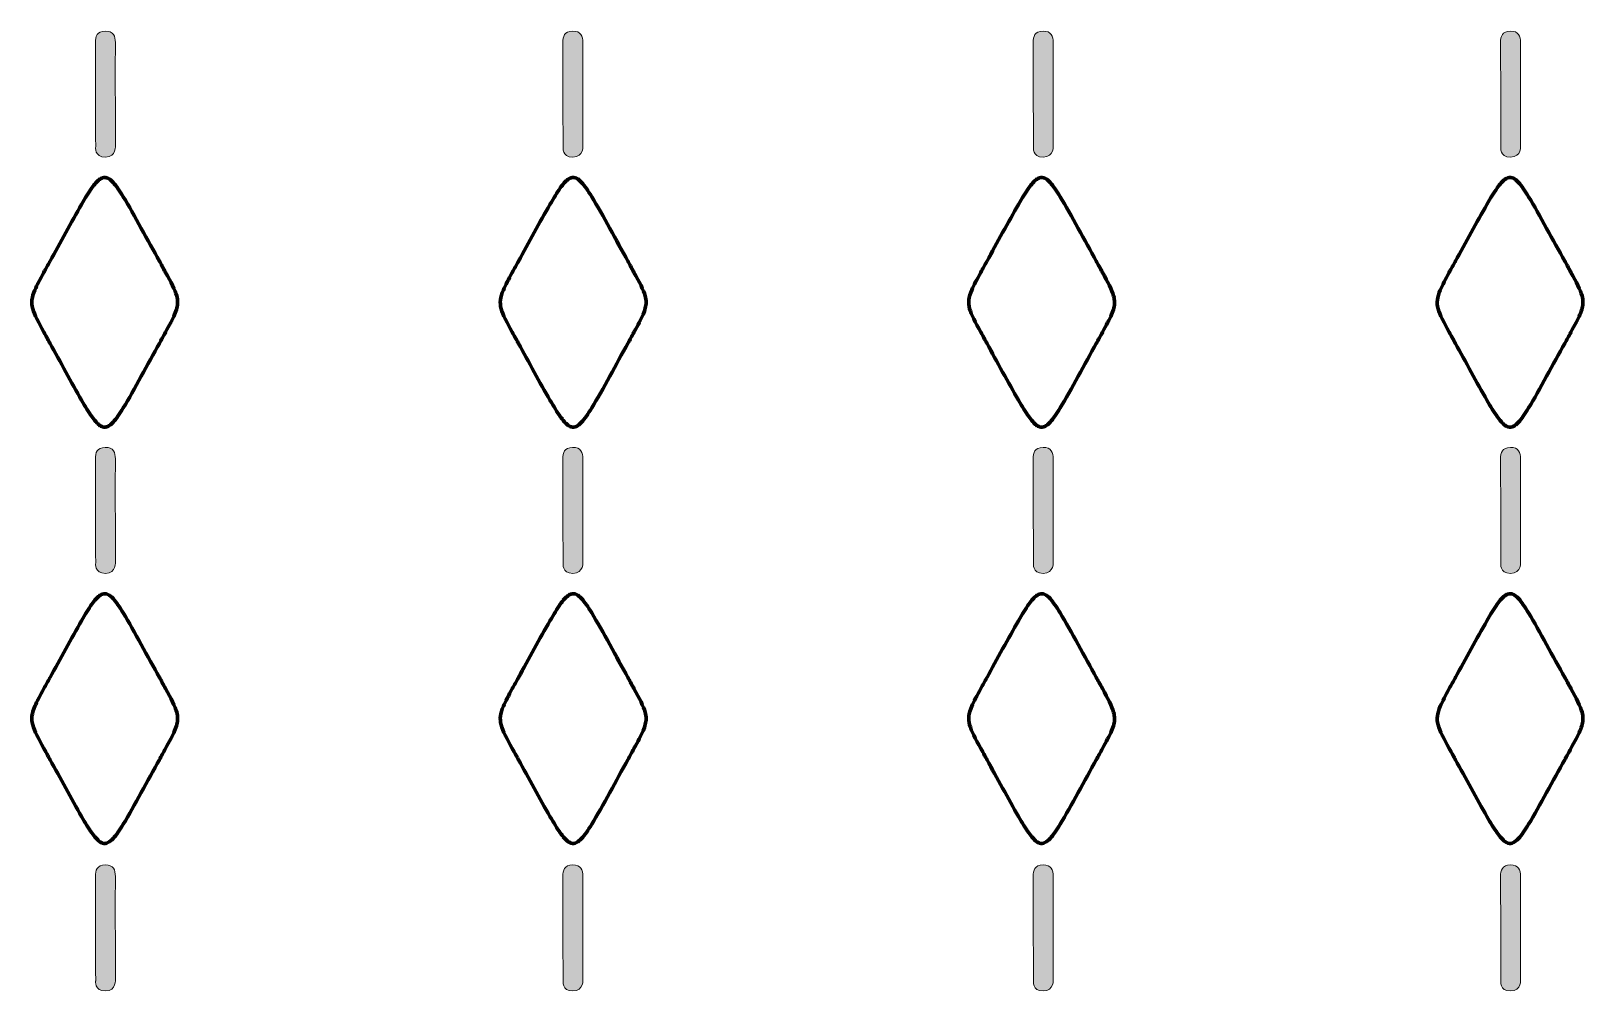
# Model space of a CAD drawing. Header units: millimetres. Extents: x -101 to 399, y -179 to 389.
# Drawn here: x 74 to 223.1, y 71.8 to 164.1 of the extents above; entities that cross this region are included whole.
import ezdxf

# ---------------------------------------------------------------- set-up
doc = ezdxf.new("R2010")
doc.units = ezdxf.units.MM
doc.header["$MEASUREMENT"] = 0
doc.layers.add('Layer 2', color=7, linetype='Continuous')

# ---------------------------------------------------------------- blocks, each defined once
blk = doc.blocks.new('block 12')
at = {"color": 1, "lineweight": 70, "true_color": 0xff0000}
blk.add_open_spline([(221.95, 100.89), (222.48, 99.93), (222.86, 99.21), (223.02, 98.62), (223.08, 98.41), (223.11, 98.21), (223.11, 98.01)], degree=3, knots=[0, 0, 0, 0, 1, 1, 1, 2, 2, 2, 2], dxfattribs=at)
blk = doc.blocks.new('block 13')
at = {"color": 1, "lineweight": 70, "true_color": 0xff0000}
blk.add_open_spline([(131.95, 100.89), (132.48, 99.93), (132.86, 99.21), (133.02, 98.62), (133.08, 98.41), (133.11, 98.21), (133.11, 98.01)], degree=3, knots=[0, 0, 0, 0, 1, 1, 1, 2, 2, 2, 2], dxfattribs=at)
blk = doc.blocks.new('block 14')
at = {"color": 1, "lineweight": 70, "true_color": 0xff0000}
blk.add_open_spline([(221.95, 140.89), (222.48, 139.93), (222.86, 139.21), (223.02, 138.62), (223.08, 138.41), (223.11, 138.21), (223.11, 138.01)], degree=3, knots=[0, 0, 0, 0, 1, 1, 1, 2, 2, 2, 2], dxfattribs=at)
blk = doc.blocks.new('block 15')
at = {"color": 1, "lineweight": 70, "true_color": 0xff0000}
blk.add_open_spline([(131.95, 140.89), (132.48, 139.93), (132.86, 139.21), (133.02, 138.62), (133.08, 138.41), (133.11, 138.21), (133.11, 138.01)], degree=3, knots=[0, 0, 0, 0, 1, 1, 1, 2, 2, 2, 2], dxfattribs=at)
blk = doc.blocks.new('block 20')
at = {"color": 1, "lineweight": 70, "true_color": 0xff0000}
blk.add_open_spline([(86.95, 140.89), (87.48, 139.93), (87.86, 139.21), (88.02, 138.62), (88.08, 138.41), (88.11, 138.21), (88.11, 138.01)], degree=3, knots=[0, 0, 0, 0, 1, 1, 1, 2, 2, 2, 2], dxfattribs=at)
blk = doc.blocks.new('block 21')
at = {"color": 1, "lineweight": 70, "true_color": 0xff0000}
blk.add_open_spline([(176.95, 140.89), (177.48, 139.93), (177.86, 139.21), (178.02, 138.62), (178.08, 138.41), (178.11, 138.21), (178.11, 138.01)], degree=3, knots=[0, 0, 0, 0, 1, 1, 1, 2, 2, 2, 2], dxfattribs=at)
blk = doc.blocks.new('block 22')
at = {"color": 1, "lineweight": 70, "true_color": 0xff0000}
blk.add_open_spline([(86.95, 100.89), (87.48, 99.93), (87.86, 99.21), (88.02, 98.62), (88.08, 98.41), (88.11, 98.21), (88.11, 98.01)], degree=3, knots=[0, 0, 0, 0, 1, 1, 1, 2, 2, 2, 2], dxfattribs=at)
blk = doc.blocks.new('block 23')
at = {"color": 1, "lineweight": 70, "true_color": 0xff0000}
blk.add_open_spline([(176.95, 100.89), (177.48, 99.93), (177.86, 99.21), (178.02, 98.62), (178.08, 98.41), (178.11, 98.21), (178.11, 98.01)], degree=3, knots=[0, 0, 0, 0, 1, 1, 1, 2, 2, 2, 2], dxfattribs=at)
blk = doc.blocks.new('block 159')
at = {"color": 1, "lineweight": 70, "true_color": 0xff0000}
blk.add_open_spline([(210.26, 100.89), (210.46, 101.25), (210.65, 101.6), (210.84, 101.94), (210.85, 101.95), (210.85, 101.96), (210.86, 101.97)], degree=3, knots=[0, 0, 0, 0, 1, 1, 1, 2, 2, 2, 2], dxfattribs=at)
blk = doc.blocks.new('block 160')
at = {"color": 1, "lineweight": 70, "true_color": 0xff0000}
blk.add_open_spline([(210.86, 101.97), (211.79, 103.66), (212.93, 105.77), (213.88, 107.41), (214.24, 108.03), (214.57, 108.57), (214.87, 109), (215.14, 109.37), (215.38, 109.65), (215.6, 109.82), (215.7, 109.89), (215.8, 109.95), (215.9, 109.98), (215.99, 110.01), (216.08, 110.02), (216.17, 110.01), (216.25, 110), (216.34, 109.98), (216.42, 109.93), (216.58, 109.86), (216.74, 109.72), (216.92, 109.54), (217.21, 109.22), (217.53, 108.74), (217.89, 108.16), (218.41, 107.31), (219.01, 106.23), (219.62, 105.12), (220.21, 104.04), (220.82, 102.94), (221.36, 101.97)], degree=3, knots=[0, 0, 0, 0, 1, 1, 1, 2, 2, 2, 3, 3, 3, 4, 4, 4, 5, 5, 5, 6, 6, 6, 7, 7, 7, 8, 8, 8, 9, 9, 9, 10, 10, 10, 10], dxfattribs=at)
blk = doc.blocks.new('block 161')
at = {"color": 1, "lineweight": 70, "true_color": 0xff0000}
blk.add_open_spline([(221.36, 101.97), (221.44, 101.82), (221.53, 101.67), (221.61, 101.51), (221.72, 101.31), (221.84, 101.1), (221.95, 100.89)], degree=3, knots=[0, 0, 0, 0, 1, 1, 1, 2, 2, 2, 2], dxfattribs=at)
blk = doc.blocks.new('block 162')
at = {"color": 1, "lineweight": 70, "true_color": 0xff0000}
blk.add_open_spline([(223.11, 98.01), (223.11, 97.65), (223.01, 97.28), (222.82, 96.83), (222.62, 96.37), (222.32, 95.81), (221.95, 95.14)], degree=3, knots=[0, 0, 0, 0, 1, 1, 1, 2, 2, 2, 2], dxfattribs=at)
blk = doc.blocks.new('block 163')
at = {"color": 1, "lineweight": 70, "true_color": 0xff0000}
blk.add_open_spline([(221.95, 95.14), (221.75, 94.76), (221.55, 94.41), (221.36, 94.06)], degree=3, dxfattribs=at)
blk = doc.blocks.new('block 164')
at = {"color": 1, "lineweight": 70, "true_color": 0xff0000}
blk.add_open_spline([(221.36, 94.06), (220.82, 93.09), (220.21, 91.98), (219.62, 90.9), (219.01, 89.79), (218.41, 88.72), (217.89, 87.86), (217.53, 87.28), (217.21, 86.81), (216.92, 86.49), (216.74, 86.3), (216.58, 86.17), (216.42, 86.09), (216.34, 86.05), (216.25, 86.02), (216.17, 86.02), (216.08, 86.01), (215.99, 86.02), (215.9, 86.05), (215.8, 86.08), (215.7, 86.13), (215.6, 86.21), (215.38, 86.38), (215.14, 86.66), (214.87, 87.03), (214.57, 87.45), (214.24, 88), (213.88, 88.61), (212.93, 90.25), (211.79, 92.36), (210.86, 94.06)], degree=3, knots=[0, 0, 0, 0, 1, 1, 1, 2, 2, 2, 3, 3, 3, 4, 4, 4, 5, 5, 5, 6, 6, 6, 7, 7, 7, 8, 8, 8, 9, 9, 9, 10, 10, 10, 10], dxfattribs=at)
blk = doc.blocks.new('block 165')
at = {"color": 1, "lineweight": 70, "true_color": 0xff0000}
blk.add_open_spline([(210.86, 94.06), (210.78, 94.19), (210.71, 94.33), (210.63, 94.47), (210.51, 94.69), (210.39, 94.91), (210.26, 95.14)], degree=3, knots=[0, 0, 0, 0, 1, 1, 1, 2, 2, 2, 2], dxfattribs=at)
blk = doc.blocks.new('block 166')
at = {"color": 1, "lineweight": 70, "true_color": 0xff0000}
blk.add_open_spline([(210.26, 95.14), (209.74, 96.1), (209.35, 96.82), (209.19, 97.4), (209.03, 98.01), (209.1, 98.5), (209.4, 99.19), (209.6, 99.66), (209.9, 100.22), (210.26, 100.89)], degree=3, knots=[0, 0, 0, 0, 1, 1, 1, 2, 2, 2, 3, 3, 3, 3], dxfattribs=at)
blk = doc.blocks.new('block 167')
at = {"color": 1, "lineweight": 70, "true_color": 0xff0000}
blk.add_open_spline([(120.26, 100.89), (120.46, 101.25), (120.65, 101.6), (120.84, 101.94), (120.85, 101.95), (120.85, 101.96), (120.86, 101.97)], degree=3, knots=[0, 0, 0, 0, 1, 1, 1, 2, 2, 2, 2], dxfattribs=at)
blk = doc.blocks.new('block 168')
at = {"color": 1, "lineweight": 70, "true_color": 0xff0000}
blk.add_open_spline([(120.86, 101.97), (121.79, 103.66), (122.93, 105.77), (123.88, 107.41), (124.24, 108.03), (124.57, 108.57), (124.87, 109), (125.14, 109.37), (125.38, 109.65), (125.6, 109.82), (125.7, 109.89), (125.8, 109.95), (125.9, 109.98), (125.99, 110.01), (126.08, 110.02), (126.17, 110.01), (126.25, 110), (126.34, 109.98), (126.42, 109.93), (126.58, 109.86), (126.74, 109.72), (126.92, 109.54), (127.21, 109.22), (127.53, 108.74), (127.89, 108.16), (128.41, 107.31), (129.01, 106.23), (129.62, 105.12), (130.21, 104.04), (130.82, 102.94), (131.36, 101.97)], degree=3, knots=[0, 0, 0, 0, 1, 1, 1, 2, 2, 2, 3, 3, 3, 4, 4, 4, 5, 5, 5, 6, 6, 6, 7, 7, 7, 8, 8, 8, 9, 9, 9, 10, 10, 10, 10], dxfattribs=at)
blk = doc.blocks.new('block 169')
at = {"color": 1, "lineweight": 70, "true_color": 0xff0000}
blk.add_open_spline([(131.36, 101.97), (131.44, 101.82), (131.53, 101.67), (131.61, 101.51), (131.72, 101.31), (131.84, 101.1), (131.95, 100.89)], degree=3, knots=[0, 0, 0, 0, 1, 1, 1, 2, 2, 2, 2], dxfattribs=at)
blk = doc.blocks.new('block 170')
at = {"color": 1, "lineweight": 70, "true_color": 0xff0000}
blk.add_open_spline([(133.11, 98.01), (133.11, 97.65), (133.01, 97.28), (132.82, 96.83), (132.62, 96.37), (132.32, 95.81), (131.95, 95.14)], degree=3, knots=[0, 0, 0, 0, 1, 1, 1, 2, 2, 2, 2], dxfattribs=at)
blk = doc.blocks.new('block 171')
at = {"color": 1, "lineweight": 70, "true_color": 0xff0000}
blk.add_open_spline([(131.95, 95.14), (131.75, 94.76), (131.55, 94.41), (131.36, 94.06)], degree=3, dxfattribs=at)
blk = doc.blocks.new('block 172')
at = {"color": 1, "lineweight": 70, "true_color": 0xff0000}
blk.add_open_spline([(131.36, 94.06), (130.82, 93.09), (130.21, 91.98), (129.62, 90.9), (129.01, 89.79), (128.41, 88.72), (127.89, 87.86), (127.53, 87.28), (127.21, 86.81), (126.92, 86.49), (126.74, 86.3), (126.58, 86.17), (126.42, 86.09), (126.34, 86.05), (126.25, 86.02), (126.17, 86.02), (126.08, 86.01), (125.99, 86.02), (125.9, 86.05), (125.8, 86.08), (125.7, 86.13), (125.6, 86.21), (125.38, 86.38), (125.14, 86.66), (124.87, 87.03), (124.57, 87.45), (124.24, 88), (123.88, 88.61), (122.93, 90.25), (121.79, 92.36), (120.86, 94.06)], degree=3, knots=[0, 0, 0, 0, 1, 1, 1, 2, 2, 2, 3, 3, 3, 4, 4, 4, 5, 5, 5, 6, 6, 6, 7, 7, 7, 8, 8, 8, 9, 9, 9, 10, 10, 10, 10], dxfattribs=at)
blk = doc.blocks.new('block 173')
at = {"color": 1, "lineweight": 70, "true_color": 0xff0000}
blk.add_open_spline([(120.86, 94.06), (120.78, 94.19), (120.71, 94.33), (120.63, 94.47), (120.51, 94.69), (120.39, 94.91), (120.26, 95.14)], degree=3, knots=[0, 0, 0, 0, 1, 1, 1, 2, 2, 2, 2], dxfattribs=at)
blk = doc.blocks.new('block 174')
at = {"color": 1, "lineweight": 70, "true_color": 0xff0000}
blk.add_open_spline([(120.26, 95.14), (119.74, 96.1), (119.35, 96.82), (119.19, 97.4), (119.03, 98.01), (119.1, 98.5), (119.4, 99.19), (119.6, 99.66), (119.9, 100.22), (120.26, 100.89)], degree=3, knots=[0, 0, 0, 0, 1, 1, 1, 2, 2, 2, 3, 3, 3, 3], dxfattribs=at)
blk = doc.blocks.new('block 175')
at = {"color": 1, "lineweight": 70, "true_color": 0xff0000}
blk.add_open_spline([(210.26, 140.89), (210.46, 141.25), (210.65, 141.6), (210.84, 141.94), (210.85, 141.95), (210.85, 141.96), (210.86, 141.97)], degree=3, knots=[0, 0, 0, 0, 1, 1, 1, 2, 2, 2, 2], dxfattribs=at)
blk = doc.blocks.new('block 176')
at = {"color": 1, "lineweight": 70, "true_color": 0xff0000}
blk.add_open_spline([(210.86, 141.97), (211.79, 143.66), (212.93, 145.77), (213.88, 147.41), (214.24, 148.03), (214.57, 148.57), (214.87, 149), (215.14, 149.37), (215.38, 149.65), (215.6, 149.82), (215.7, 149.89), (215.8, 149.95), (215.9, 149.98), (215.99, 150.01), (216.08, 150.02), (216.17, 150.01), (216.25, 150), (216.34, 149.98), (216.42, 149.93), (216.58, 149.86), (216.74, 149.72), (216.92, 149.54), (217.21, 149.22), (217.53, 148.74), (217.89, 148.16), (218.41, 147.31), (219.01, 146.23), (219.62, 145.12), (220.21, 144.04), (220.82, 142.94), (221.36, 141.97)], degree=3, knots=[0, 0, 0, 0, 1, 1, 1, 2, 2, 2, 3, 3, 3, 4, 4, 4, 5, 5, 5, 6, 6, 6, 7, 7, 7, 8, 8, 8, 9, 9, 9, 10, 10, 10, 10], dxfattribs=at)
blk = doc.blocks.new('block 177')
at = {"color": 1, "lineweight": 70, "true_color": 0xff0000}
blk.add_open_spline([(221.36, 141.97), (221.44, 141.82), (221.53, 141.67), (221.61, 141.51), (221.72, 141.31), (221.84, 141.1), (221.95, 140.89)], degree=3, knots=[0, 0, 0, 0, 1, 1, 1, 2, 2, 2, 2], dxfattribs=at)
blk = doc.blocks.new('block 178')
at = {"color": 1, "lineweight": 70, "true_color": 0xff0000}
blk.add_open_spline([(223.11, 138.01), (223.11, 137.65), (223.01, 137.28), (222.82, 136.83), (222.62, 136.37), (222.32, 135.81), (221.95, 135.14)], degree=3, knots=[0, 0, 0, 0, 1, 1, 1, 2, 2, 2, 2], dxfattribs=at)
blk = doc.blocks.new('block 179')
at = {"color": 1, "lineweight": 70, "true_color": 0xff0000}
blk.add_open_spline([(221.95, 135.14), (221.75, 134.76), (221.55, 134.41), (221.36, 134.06)], degree=3, dxfattribs=at)
blk = doc.blocks.new('block 180')
at = {"color": 1, "lineweight": 70, "true_color": 0xff0000}
blk.add_open_spline([(221.36, 134.06), (220.82, 133.09), (220.21, 131.98), (219.62, 130.9), (219.01, 129.79), (218.41, 128.72), (217.89, 127.86), (217.53, 127.28), (217.21, 126.81), (216.92, 126.49), (216.74, 126.3), (216.58, 126.17), (216.42, 126.09), (216.34, 126.05), (216.25, 126.02), (216.17, 126.02), (216.08, 126.01), (215.99, 126.02), (215.9, 126.05), (215.8, 126.08), (215.7, 126.13), (215.6, 126.21), (215.38, 126.38), (215.14, 126.66), (214.87, 127.03), (214.57, 127.45), (214.24, 128), (213.88, 128.61), (212.93, 130.25), (211.79, 132.36), (210.86, 134.06)], degree=3, knots=[0, 0, 0, 0, 1, 1, 1, 2, 2, 2, 3, 3, 3, 4, 4, 4, 5, 5, 5, 6, 6, 6, 7, 7, 7, 8, 8, 8, 9, 9, 9, 10, 10, 10, 10], dxfattribs=at)
blk = doc.blocks.new('block 181')
at = {"color": 1, "lineweight": 70, "true_color": 0xff0000}
blk.add_open_spline([(210.86, 134.06), (210.78, 134.19), (210.71, 134.33), (210.63, 134.47), (210.51, 134.69), (210.39, 134.91), (210.26, 135.14)], degree=3, knots=[0, 0, 0, 0, 1, 1, 1, 2, 2, 2, 2], dxfattribs=at)
blk = doc.blocks.new('block 182')
at = {"color": 1, "lineweight": 70, "true_color": 0xff0000}
blk.add_open_spline([(210.26, 135.14), (209.74, 136.1), (209.35, 136.82), (209.19, 137.4), (209.03, 138.01), (209.1, 138.5), (209.4, 139.19), (209.6, 139.66), (209.9, 140.22), (210.26, 140.89)], degree=3, knots=[0, 0, 0, 0, 1, 1, 1, 2, 2, 2, 3, 3, 3, 3], dxfattribs=at)
blk = doc.blocks.new('block 183')
at = {"color": 1, "lineweight": 70, "true_color": 0xff0000}
blk.add_open_spline([(120.26, 140.89), (120.46, 141.25), (120.65, 141.6), (120.84, 141.94), (120.85, 141.95), (120.85, 141.96), (120.86, 141.97)], degree=3, knots=[0, 0, 0, 0, 1, 1, 1, 2, 2, 2, 2], dxfattribs=at)
blk = doc.blocks.new('block 184')
at = {"color": 1, "lineweight": 70, "true_color": 0xff0000}
blk.add_open_spline([(120.86, 141.97), (121.79, 143.66), (122.93, 145.77), (123.88, 147.41), (124.24, 148.03), (124.57, 148.57), (124.87, 149), (125.14, 149.37), (125.38, 149.65), (125.6, 149.82), (125.7, 149.89), (125.8, 149.95), (125.9, 149.98), (125.99, 150.01), (126.08, 150.02), (126.17, 150.01), (126.25, 150), (126.34, 149.98), (126.42, 149.93), (126.58, 149.86), (126.74, 149.72), (126.92, 149.54), (127.21, 149.22), (127.53, 148.74), (127.89, 148.16), (128.41, 147.31), (129.01, 146.23), (129.62, 145.12), (130.21, 144.04), (130.82, 142.94), (131.36, 141.97)], degree=3, knots=[0, 0, 0, 0, 1, 1, 1, 2, 2, 2, 3, 3, 3, 4, 4, 4, 5, 5, 5, 6, 6, 6, 7, 7, 7, 8, 8, 8, 9, 9, 9, 10, 10, 10, 10], dxfattribs=at)
blk = doc.blocks.new('block 185')
at = {"color": 1, "lineweight": 70, "true_color": 0xff0000}
blk.add_open_spline([(131.36, 141.97), (131.44, 141.82), (131.53, 141.67), (131.61, 141.51), (131.72, 141.31), (131.84, 141.1), (131.95, 140.89)], degree=3, knots=[0, 0, 0, 0, 1, 1, 1, 2, 2, 2, 2], dxfattribs=at)
blk = doc.blocks.new('block 186')
at = {"color": 1, "lineweight": 70, "true_color": 0xff0000}
blk.add_open_spline([(133.11, 138.01), (133.11, 137.65), (133.01, 137.28), (132.82, 136.83), (132.62, 136.37), (132.32, 135.81), (131.95, 135.14)], degree=3, knots=[0, 0, 0, 0, 1, 1, 1, 2, 2, 2, 2], dxfattribs=at)
blk = doc.blocks.new('block 187')
at = {"color": 1, "lineweight": 70, "true_color": 0xff0000}
blk.add_open_spline([(131.95, 135.14), (131.75, 134.76), (131.55, 134.41), (131.36, 134.06)], degree=3, dxfattribs=at)
blk = doc.blocks.new('block 188')
at = {"color": 1, "lineweight": 70, "true_color": 0xff0000}
blk.add_open_spline([(131.36, 134.06), (130.82, 133.09), (130.21, 131.98), (129.62, 130.9), (129.01, 129.79), (128.41, 128.72), (127.89, 127.86), (127.53, 127.28), (127.21, 126.81), (126.92, 126.49), (126.74, 126.3), (126.58, 126.17), (126.42, 126.09), (126.34, 126.05), (126.25, 126.02), (126.17, 126.02), (126.08, 126.01), (125.99, 126.02), (125.9, 126.05), (125.8, 126.08), (125.7, 126.13), (125.6, 126.21), (125.38, 126.38), (125.14, 126.66), (124.87, 127.03), (124.57, 127.45), (124.24, 128), (123.88, 128.61), (122.93, 130.25), (121.79, 132.36), (120.86, 134.06)], degree=3, knots=[0, 0, 0, 0, 1, 1, 1, 2, 2, 2, 3, 3, 3, 4, 4, 4, 5, 5, 5, 6, 6, 6, 7, 7, 7, 8, 8, 8, 9, 9, 9, 10, 10, 10, 10], dxfattribs=at)
blk = doc.blocks.new('block 189')
at = {"color": 1, "lineweight": 70, "true_color": 0xff0000}
blk.add_open_spline([(120.86, 134.06), (120.78, 134.19), (120.71, 134.33), (120.63, 134.47), (120.51, 134.69), (120.39, 134.91), (120.26, 135.14)], degree=3, knots=[0, 0, 0, 0, 1, 1, 1, 2, 2, 2, 2], dxfattribs=at)
blk = doc.blocks.new('block 190')
at = {"color": 1, "lineweight": 70, "true_color": 0xff0000}
blk.add_open_spline([(120.26, 135.14), (119.74, 136.1), (119.35, 136.82), (119.19, 137.4), (119.03, 138.01), (119.1, 138.5), (119.4, 139.19), (119.6, 139.66), (119.9, 140.22), (120.26, 140.89)], degree=3, knots=[0, 0, 0, 0, 1, 1, 1, 2, 2, 2, 3, 3, 3, 3], dxfattribs=at)
blk = doc.blocks.new('block 223')
at = {"color": 1, "lineweight": 70, "true_color": 0xff0000}
blk.add_open_spline([(75.26, 140.89), (75.46, 141.25), (75.65, 141.6), (75.84, 141.94), (75.85, 141.95), (75.85, 141.96), (75.86, 141.97)], degree=3, knots=[0, 0, 0, 0, 1, 1, 1, 2, 2, 2, 2], dxfattribs=at)
blk = doc.blocks.new('block 224')
at = {"color": 1, "lineweight": 70, "true_color": 0xff0000}
blk.add_open_spline([(75.86, 141.97), (76.79, 143.66), (77.93, 145.77), (78.88, 147.41), (79.24, 148.03), (79.57, 148.57), (79.87, 149), (80.14, 149.37), (80.38, 149.65), (80.6, 149.82), (80.7, 149.89), (80.8, 149.95), (80.9, 149.98), (80.99, 150.01), (81.08, 150.02), (81.17, 150.01), (81.25, 150), (81.34, 149.98), (81.42, 149.93), (81.58, 149.86), (81.74, 149.72), (81.92, 149.54), (82.21, 149.22), (82.53, 148.74), (82.89, 148.16), (83.41, 147.31), (84.01, 146.23), (84.62, 145.12), (85.21, 144.04), (85.82, 142.94), (86.36, 141.97)], degree=3, knots=[0, 0, 0, 0, 1, 1, 1, 2, 2, 2, 3, 3, 3, 4, 4, 4, 5, 5, 5, 6, 6, 6, 7, 7, 7, 8, 8, 8, 9, 9, 9, 10, 10, 10, 10], dxfattribs=at)
blk = doc.blocks.new('block 225')
at = {"color": 1, "lineweight": 70, "true_color": 0xff0000}
blk.add_open_spline([(86.36, 141.97), (86.44, 141.82), (86.53, 141.67), (86.61, 141.51), (86.72, 141.31), (86.84, 141.1), (86.95, 140.89)], degree=3, knots=[0, 0, 0, 0, 1, 1, 1, 2, 2, 2, 2], dxfattribs=at)
blk = doc.blocks.new('block 226')
at = {"color": 1, "lineweight": 70, "true_color": 0xff0000}
blk.add_open_spline([(88.11, 138.01), (88.11, 137.65), (88.01, 137.28), (87.82, 136.83), (87.62, 136.37), (87.32, 135.81), (86.95, 135.14)], degree=3, knots=[0, 0, 0, 0, 1, 1, 1, 2, 2, 2, 2], dxfattribs=at)
blk = doc.blocks.new('block 227')
at = {"color": 1, "lineweight": 70, "true_color": 0xff0000}
blk.add_open_spline([(86.95, 135.14), (86.75, 134.76), (86.55, 134.41), (86.36, 134.06)], degree=3, dxfattribs=at)
blk = doc.blocks.new('block 228')
at = {"color": 1, "lineweight": 70, "true_color": 0xff0000}
blk.add_open_spline([(86.36, 134.06), (85.82, 133.09), (85.21, 131.98), (84.62, 130.9), (84.01, 129.79), (83.41, 128.72), (82.89, 127.86), (82.53, 127.28), (82.21, 126.81), (81.92, 126.49), (81.74, 126.3), (81.58, 126.17), (81.42, 126.09), (81.34, 126.05), (81.25, 126.02), (81.17, 126.02), (81.08, 126.01), (80.99, 126.02), (80.9, 126.05), (80.8, 126.08), (80.7, 126.13), (80.6, 126.21), (80.38, 126.38), (80.14, 126.66), (79.87, 127.03), (79.57, 127.45), (79.24, 128), (78.88, 128.61), (77.93, 130.25), (76.79, 132.36), (75.86, 134.06)], degree=3, knots=[0, 0, 0, 0, 1, 1, 1, 2, 2, 2, 3, 3, 3, 4, 4, 4, 5, 5, 5, 6, 6, 6, 7, 7, 7, 8, 8, 8, 9, 9, 9, 10, 10, 10, 10], dxfattribs=at)
blk = doc.blocks.new('block 229')
at = {"color": 1, "lineweight": 70, "true_color": 0xff0000}
blk.add_open_spline([(75.86, 134.06), (75.78, 134.19), (75.71, 134.33), (75.63, 134.47), (75.51, 134.69), (75.39, 134.91), (75.26, 135.14)], degree=3, knots=[0, 0, 0, 0, 1, 1, 1, 2, 2, 2, 2], dxfattribs=at)
blk = doc.blocks.new('block 230')
at = {"color": 1, "lineweight": 70, "true_color": 0xff0000}
blk.add_open_spline([(75.26, 135.14), (74.74, 136.1), (74.35, 136.82), (74.19, 137.4), (74.03, 138.01), (74.1, 138.5), (74.4, 139.19), (74.6, 139.66), (74.9, 140.22), (75.26, 140.89)], degree=3, knots=[0, 0, 0, 0, 1, 1, 1, 2, 2, 2, 3, 3, 3, 3], dxfattribs=at)
blk = doc.blocks.new('block 231')
at = {"color": 1, "lineweight": 70, "true_color": 0xff0000}
blk.add_open_spline([(165.26, 140.89), (165.46, 141.25), (165.65, 141.6), (165.84, 141.94), (165.85, 141.95), (165.85, 141.96), (165.86, 141.97)], degree=3, knots=[0, 0, 0, 0, 1, 1, 1, 2, 2, 2, 2], dxfattribs=at)
blk = doc.blocks.new('block 232')
at = {"color": 1, "lineweight": 70, "true_color": 0xff0000}
blk.add_open_spline([(165.86, 141.97), (166.79, 143.66), (167.93, 145.77), (168.88, 147.41), (169.24, 148.03), (169.57, 148.57), (169.87, 149), (170.14, 149.37), (170.38, 149.65), (170.6, 149.82), (170.7, 149.89), (170.8, 149.95), (170.9, 149.98), (170.99, 150.01), (171.08, 150.02), (171.17, 150.01), (171.25, 150), (171.34, 149.98), (171.42, 149.93), (171.58, 149.86), (171.74, 149.72), (171.92, 149.54), (172.21, 149.22), (172.53, 148.74), (172.89, 148.16), (173.41, 147.31), (174.01, 146.23), (174.62, 145.12), (175.21, 144.04), (175.82, 142.94), (176.36, 141.97)], degree=3, knots=[0, 0, 0, 0, 1, 1, 1, 2, 2, 2, 3, 3, 3, 4, 4, 4, 5, 5, 5, 6, 6, 6, 7, 7, 7, 8, 8, 8, 9, 9, 9, 10, 10, 10, 10], dxfattribs=at)
blk = doc.blocks.new('block 233')
at = {"color": 1, "lineweight": 70, "true_color": 0xff0000}
blk.add_open_spline([(176.36, 141.97), (176.44, 141.82), (176.53, 141.67), (176.61, 141.51), (176.72, 141.31), (176.84, 141.1), (176.95, 140.89)], degree=3, knots=[0, 0, 0, 0, 1, 1, 1, 2, 2, 2, 2], dxfattribs=at)
blk = doc.blocks.new('block 234')
at = {"color": 1, "lineweight": 70, "true_color": 0xff0000}
blk.add_open_spline([(178.11, 138.01), (178.11, 137.65), (178.01, 137.28), (177.82, 136.83), (177.62, 136.37), (177.32, 135.81), (176.95, 135.14)], degree=3, knots=[0, 0, 0, 0, 1, 1, 1, 2, 2, 2, 2], dxfattribs=at)
blk = doc.blocks.new('block 235')
at = {"color": 1, "lineweight": 70, "true_color": 0xff0000}
blk.add_open_spline([(176.95, 135.14), (176.75, 134.76), (176.55, 134.41), (176.36, 134.06)], degree=3, dxfattribs=at)
blk = doc.blocks.new('block 236')
at = {"color": 1, "lineweight": 70, "true_color": 0xff0000}
blk.add_open_spline([(176.36, 134.06), (175.82, 133.09), (175.21, 131.98), (174.62, 130.9), (174.01, 129.79), (173.41, 128.72), (172.89, 127.86), (172.53, 127.28), (172.21, 126.81), (171.92, 126.49), (171.74, 126.3), (171.58, 126.17), (171.42, 126.09), (171.34, 126.05), (171.25, 126.02), (171.17, 126.02), (171.08, 126.01), (170.99, 126.02), (170.9, 126.05), (170.8, 126.08), (170.7, 126.13), (170.6, 126.21), (170.38, 126.38), (170.14, 126.66), (169.87, 127.03), (169.57, 127.45), (169.24, 128), (168.88, 128.61), (167.93, 130.25), (166.79, 132.36), (165.86, 134.06)], degree=3, knots=[0, 0, 0, 0, 1, 1, 1, 2, 2, 2, 3, 3, 3, 4, 4, 4, 5, 5, 5, 6, 6, 6, 7, 7, 7, 8, 8, 8, 9, 9, 9, 10, 10, 10, 10], dxfattribs=at)
blk = doc.blocks.new('block 237')
at = {"color": 1, "lineweight": 70, "true_color": 0xff0000}
blk.add_open_spline([(165.86, 134.06), (165.78, 134.19), (165.71, 134.33), (165.63, 134.47), (165.51, 134.69), (165.39, 134.91), (165.26, 135.14)], degree=3, knots=[0, 0, 0, 0, 1, 1, 1, 2, 2, 2, 2], dxfattribs=at)
blk = doc.blocks.new('block 238')
at = {"color": 1, "lineweight": 70, "true_color": 0xff0000}
blk.add_open_spline([(165.26, 135.14), (164.74, 136.1), (164.35, 136.82), (164.19, 137.4), (164.03, 138.01), (164.1, 138.5), (164.4, 139.19), (164.6, 139.66), (164.9, 140.22), (165.26, 140.89)], degree=3, knots=[0, 0, 0, 0, 1, 1, 1, 2, 2, 2, 3, 3, 3, 3], dxfattribs=at)
blk = doc.blocks.new('block 239')
at = {"color": 1, "lineweight": 70, "true_color": 0xff0000}
blk.add_open_spline([(75.26, 100.89), (75.46, 101.25), (75.65, 101.6), (75.84, 101.94), (75.85, 101.95), (75.85, 101.96), (75.86, 101.97)], degree=3, knots=[0, 0, 0, 0, 1, 1, 1, 2, 2, 2, 2], dxfattribs=at)
blk = doc.blocks.new('block 240')
at = {"color": 1, "lineweight": 70, "true_color": 0xff0000}
blk.add_open_spline([(75.86, 101.97), (76.79, 103.66), (77.93, 105.77), (78.88, 107.41), (79.24, 108.03), (79.57, 108.57), (79.87, 109), (80.14, 109.37), (80.38, 109.65), (80.6, 109.82), (80.7, 109.89), (80.8, 109.95), (80.9, 109.98), (80.99, 110.01), (81.08, 110.02), (81.17, 110.01), (81.25, 110), (81.34, 109.98), (81.42, 109.93), (81.58, 109.86), (81.74, 109.72), (81.92, 109.54), (82.21, 109.22), (82.53, 108.74), (82.89, 108.16), (83.41, 107.31), (84.01, 106.23), (84.62, 105.12), (85.21, 104.04), (85.82, 102.94), (86.36, 101.97)], degree=3, knots=[0, 0, 0, 0, 1, 1, 1, 2, 2, 2, 3, 3, 3, 4, 4, 4, 5, 5, 5, 6, 6, 6, 7, 7, 7, 8, 8, 8, 9, 9, 9, 10, 10, 10, 10], dxfattribs=at)
blk = doc.blocks.new('block 241')
at = {"color": 1, "lineweight": 70, "true_color": 0xff0000}
blk.add_open_spline([(86.36, 101.97), (86.44, 101.82), (86.53, 101.67), (86.61, 101.51), (86.72, 101.31), (86.84, 101.1), (86.95, 100.89)], degree=3, knots=[0, 0, 0, 0, 1, 1, 1, 2, 2, 2, 2], dxfattribs=at)
blk = doc.blocks.new('block 242')
at = {"color": 1, "lineweight": 70, "true_color": 0xff0000}
blk.add_open_spline([(88.11, 98.01), (88.11, 97.65), (88.01, 97.28), (87.82, 96.83), (87.62, 96.37), (87.32, 95.81), (86.95, 95.14)], degree=3, knots=[0, 0, 0, 0, 1, 1, 1, 2, 2, 2, 2], dxfattribs=at)
blk = doc.blocks.new('block 243')
at = {"color": 1, "lineweight": 70, "true_color": 0xff0000}
blk.add_open_spline([(86.95, 95.14), (86.75, 94.76), (86.55, 94.41), (86.36, 94.06)], degree=3, dxfattribs=at)
blk = doc.blocks.new('block 244')
at = {"color": 1, "lineweight": 70, "true_color": 0xff0000}
blk.add_open_spline([(86.36, 94.06), (85.82, 93.09), (85.21, 91.98), (84.62, 90.9), (84.01, 89.79), (83.41, 88.72), (82.89, 87.86), (82.53, 87.28), (82.21, 86.81), (81.92, 86.49), (81.74, 86.3), (81.58, 86.17), (81.42, 86.09), (81.34, 86.05), (81.25, 86.02), (81.17, 86.02), (81.08, 86.01), (80.99, 86.02), (80.9, 86.05), (80.8, 86.08), (80.7, 86.13), (80.6, 86.21), (80.38, 86.38), (80.14, 86.66), (79.87, 87.03), (79.57, 87.45), (79.24, 88), (78.88, 88.61), (77.93, 90.25), (76.79, 92.36), (75.86, 94.06)], degree=3, knots=[0, 0, 0, 0, 1, 1, 1, 2, 2, 2, 3, 3, 3, 4, 4, 4, 5, 5, 5, 6, 6, 6, 7, 7, 7, 8, 8, 8, 9, 9, 9, 10, 10, 10, 10], dxfattribs=at)
blk = doc.blocks.new('block 245')
at = {"color": 1, "lineweight": 70, "true_color": 0xff0000}
blk.add_open_spline([(75.86, 94.06), (75.78, 94.19), (75.71, 94.33), (75.63, 94.47), (75.51, 94.69), (75.39, 94.91), (75.26, 95.14)], degree=3, knots=[0, 0, 0, 0, 1, 1, 1, 2, 2, 2, 2], dxfattribs=at)
blk = doc.blocks.new('block 246')
at = {"color": 1, "lineweight": 70, "true_color": 0xff0000}
blk.add_open_spline([(75.26, 95.14), (74.74, 96.1), (74.35, 96.82), (74.19, 97.4), (74.03, 98.01), (74.1, 98.5), (74.4, 99.19), (74.6, 99.66), (74.9, 100.22), (75.26, 100.89)], degree=3, knots=[0, 0, 0, 0, 1, 1, 1, 2, 2, 2, 3, 3, 3, 3], dxfattribs=at)
blk = doc.blocks.new('block 247')
at = {"color": 1, "lineweight": 70, "true_color": 0xff0000}
blk.add_open_spline([(165.26, 100.89), (165.46, 101.25), (165.65, 101.6), (165.84, 101.94), (165.85, 101.95), (165.85, 101.96), (165.86, 101.97)], degree=3, knots=[0, 0, 0, 0, 1, 1, 1, 2, 2, 2, 2], dxfattribs=at)
blk = doc.blocks.new('block 248')
at = {"color": 1, "lineweight": 70, "true_color": 0xff0000}
blk.add_open_spline([(165.86, 101.97), (166.79, 103.66), (167.93, 105.77), (168.88, 107.41), (169.24, 108.03), (169.57, 108.57), (169.87, 109), (170.14, 109.37), (170.38, 109.65), (170.6, 109.82), (170.7, 109.89), (170.8, 109.95), (170.9, 109.98), (170.99, 110.01), (171.08, 110.02), (171.17, 110.01), (171.25, 110), (171.34, 109.98), (171.42, 109.93), (171.58, 109.86), (171.74, 109.72), (171.92, 109.54), (172.21, 109.22), (172.53, 108.74), (172.89, 108.16), (173.41, 107.31), (174.01, 106.23), (174.62, 105.12), (175.21, 104.04), (175.82, 102.94), (176.36, 101.97)], degree=3, knots=[0, 0, 0, 0, 1, 1, 1, 2, 2, 2, 3, 3, 3, 4, 4, 4, 5, 5, 5, 6, 6, 6, 7, 7, 7, 8, 8, 8, 9, 9, 9, 10, 10, 10, 10], dxfattribs=at)
blk = doc.blocks.new('block 249')
at = {"color": 1, "lineweight": 70, "true_color": 0xff0000}
blk.add_open_spline([(176.36, 101.97), (176.44, 101.82), (176.53, 101.67), (176.61, 101.51), (176.72, 101.31), (176.84, 101.1), (176.95, 100.89)], degree=3, knots=[0, 0, 0, 0, 1, 1, 1, 2, 2, 2, 2], dxfattribs=at)
blk = doc.blocks.new('block 250')
at = {"color": 1, "lineweight": 70, "true_color": 0xff0000}
blk.add_open_spline([(178.11, 98.01), (178.11, 97.65), (178.01, 97.28), (177.82, 96.83), (177.62, 96.37), (177.32, 95.81), (176.95, 95.14)], degree=3, knots=[0, 0, 0, 0, 1, 1, 1, 2, 2, 2, 2], dxfattribs=at)
blk = doc.blocks.new('block 251')
at = {"color": 1, "lineweight": 70, "true_color": 0xff0000}
blk.add_open_spline([(176.95, 95.14), (176.75, 94.76), (176.55, 94.41), (176.36, 94.06)], degree=3, dxfattribs=at)
blk = doc.blocks.new('block 252')
at = {"color": 1, "lineweight": 70, "true_color": 0xff0000}
blk.add_open_spline([(176.36, 94.06), (175.82, 93.09), (175.21, 91.98), (174.62, 90.9), (174.01, 89.79), (173.41, 88.72), (172.89, 87.86), (172.53, 87.28), (172.21, 86.81), (171.92, 86.49), (171.74, 86.3), (171.58, 86.17), (171.42, 86.09), (171.34, 86.05), (171.25, 86.02), (171.17, 86.02), (171.08, 86.01), (170.99, 86.02), (170.9, 86.05), (170.8, 86.08), (170.7, 86.13), (170.6, 86.21), (170.38, 86.38), (170.14, 86.66), (169.87, 87.03), (169.57, 87.45), (169.24, 88), (168.88, 88.61), (167.93, 90.25), (166.79, 92.36), (165.86, 94.06)], degree=3, knots=[0, 0, 0, 0, 1, 1, 1, 2, 2, 2, 3, 3, 3, 4, 4, 4, 5, 5, 5, 6, 6, 6, 7, 7, 7, 8, 8, 8, 9, 9, 9, 10, 10, 10, 10], dxfattribs=at)
blk = doc.blocks.new('block 253')
at = {"color": 1, "lineweight": 70, "true_color": 0xff0000}
blk.add_open_spline([(165.86, 94.06), (165.78, 94.19), (165.71, 94.33), (165.63, 94.47), (165.51, 94.69), (165.39, 94.91), (165.26, 95.14)], degree=3, knots=[0, 0, 0, 0, 1, 1, 1, 2, 2, 2, 2], dxfattribs=at)
blk = doc.blocks.new('block 254')
at = {"color": 1, "lineweight": 70, "true_color": 0xff0000}
blk.add_open_spline([(165.26, 95.14), (164.74, 96.1), (164.35, 96.82), (164.19, 97.4), (164.03, 98.01), (164.1, 98.5), (164.4, 99.19), (164.6, 99.66), (164.9, 100.22), (165.26, 100.89)], degree=3, knots=[0, 0, 0, 0, 1, 1, 1, 2, 2, 2, 3, 3, 3, 3], dxfattribs=at)
blk = doc.blocks.new('block 347')
at = {"layer": 'Layer 2', "true_color": 0xffffff}
h = blk.add_hatch(color=7, dxfattribs=at)
h.dxf.hatch_style = 2
edge = h.paths.add_edge_path()
edge.add_spline(control_points=[(82.14, 153.12), (82.13, 158.23), (82.12, 157.87), (82.13, 162.98), (82.13, 163.57), (81.96, 164.08), (81.15, 164.07), (80.37, 164.05), (80.2, 163.56), (80.21, 162.96), (80.23, 157.8), (80.21, 158.1), (80.24, 152.94), (80.24, 152.94), (80.09, 151.96), (81.17, 151.96), (82.26, 151.96), (82.14, 153.12), (82.14, 153.12)], knot_values=[0, 0, 0, 0, 1, 1, 1, 2, 2, 2, 3, 3, 3, 4, 4, 4, 5, 5, 5, 6, 6, 6, 6], degree=3, periodic=1)
h = blk.add_hatch(color=7, dxfattribs=at)
h.dxf.hatch_style = 2
edge = h.paths.add_edge_path()
edge.add_spline(control_points=[(127.04, 153.12), (127.03, 158.23), (127.02, 157.87), (127.03, 162.98), (127.03, 163.57), (126.86, 164.08), (126.05, 164.07), (125.27, 164.05), (125.1, 163.56), (125.11, 162.96), (125.13, 157.8), (125.11, 158.1), (125.14, 152.94), (125.14, 152.94), (124.99, 151.96), (126.07, 151.96), (127.16, 151.96), (127.04, 153.12), (127.04, 153.12)], knot_values=[0, 0, 0, 0, 1, 1, 1, 2, 2, 2, 3, 3, 3, 4, 4, 4, 5, 5, 5, 6, 6, 6, 6], degree=3, periodic=1)
h = blk.add_hatch(color=7, dxfattribs=at)
h.dxf.hatch_style = 2
edge = h.paths.add_edge_path()
edge.add_spline(control_points=[(172.22, 153.12), (172.21, 158.23), (172.2, 157.87), (172.21, 162.98), (172.21, 163.57), (172.05, 164.08), (171.24, 164.07), (170.45, 164.05), (170.29, 163.56), (170.29, 162.96), (170.32, 157.8), (170.3, 158.1), (170.32, 152.94), (170.32, 152.94), (170.17, 151.96), (171.26, 151.96), (172.34, 151.96), (172.22, 153.12), (172.22, 153.12)], knot_values=[0, 0, 0, 0, 1, 1, 1, 2, 2, 2, 3, 3, 3, 4, 4, 4, 5, 5, 5, 6, 6, 6, 6], degree=3, periodic=1)
h = blk.add_hatch(color=7, dxfattribs=at)
h.dxf.hatch_style = 2
edge = h.paths.add_edge_path()
edge.add_spline(control_points=[(217.12, 153.12), (217.11, 158.23), (217.1, 157.87), (217.11, 162.98), (217.11, 163.57), (216.94, 164.08), (216.14, 164.07), (215.35, 164.05), (215.18, 163.56), (215.19, 162.96), (215.22, 157.8), (215.2, 158.1), (215.22, 152.94), (215.22, 152.94), (215.07, 151.96), (216.15, 151.96), (217.24, 151.96), (217.12, 153.12), (217.12, 153.12)], knot_values=[0, 0, 0, 0, 1, 1, 1, 2, 2, 2, 3, 3, 3, 4, 4, 4, 5, 5, 5, 6, 6, 6, 6], degree=3, periodic=1)
h = blk.add_hatch(color=7, dxfattribs=at)
h.dxf.hatch_style = 2
edge = h.paths.add_edge_path()
edge.add_spline(control_points=[(82.14, 113.12), (82.13, 118.22), (82.12, 117.87), (82.13, 122.98), (82.13, 123.57), (81.96, 124.08), (81.15, 124.07), (80.37, 124.05), (80.2, 123.56), (80.21, 122.96), (80.23, 117.8), (80.21, 118.1), (80.24, 112.94), (80.24, 112.94), (80.09, 111.96), (81.17, 111.96), (82.26, 111.96), (82.14, 113.12), (82.14, 113.12)], knot_values=[0, 0, 0, 0, 1, 1, 1, 2, 2, 2, 3, 3, 3, 4, 4, 4, 5, 5, 5, 6, 6, 6, 6], degree=3, periodic=1)
h = blk.add_hatch(color=7, dxfattribs=at)
h.dxf.hatch_style = 2
edge = h.paths.add_edge_path()
edge.add_spline(control_points=[(127.04, 113.12), (127.03, 118.23), (127.02, 117.87), (127.03, 122.98), (127.03, 123.57), (126.86, 124.08), (126.05, 124.07), (125.27, 124.05), (125.1, 123.56), (125.11, 122.96), (125.13, 117.8), (125.11, 118.1), (125.14, 112.94), (125.14, 112.94), (124.99, 111.96), (126.07, 111.96), (127.16, 111.96), (127.04, 113.12), (127.04, 113.12)], knot_values=[0, 0, 0, 0, 1, 1, 1, 2, 2, 2, 3, 3, 3, 4, 4, 4, 5, 5, 5, 6, 6, 6, 6], degree=3, periodic=1)
h = blk.add_hatch(color=7, dxfattribs=at)
h.dxf.hatch_style = 2
edge = h.paths.add_edge_path()
edge.add_spline(control_points=[(172.22, 113.12), (172.21, 118.22), (172.2, 117.87), (172.21, 122.98), (172.21, 123.57), (172.05, 124.08), (171.24, 124.07), (170.45, 124.05), (170.29, 123.56), (170.29, 122.96), (170.32, 117.8), (170.3, 118.1), (170.32, 112.94), (170.32, 112.94), (170.17, 111.96), (171.26, 111.96), (172.34, 111.96), (172.22, 113.12), (172.22, 113.12)], knot_values=[0, 0, 0, 0, 1, 1, 1, 2, 2, 2, 3, 3, 3, 4, 4, 4, 5, 5, 5, 6, 6, 6, 6], degree=3, periodic=1)
h = blk.add_hatch(color=7, dxfattribs=at)
h.dxf.hatch_style = 2
edge = h.paths.add_edge_path()
edge.add_spline(control_points=[(217.12, 113.12), (217.11, 118.23), (217.1, 117.87), (217.11, 122.98), (217.11, 123.57), (216.94, 124.08), (216.14, 124.07), (215.35, 124.05), (215.18, 123.56), (215.19, 122.96), (215.22, 117.8), (215.2, 118.1), (215.22, 112.94), (215.22, 112.94), (215.07, 111.96), (216.15, 111.96), (217.24, 111.96), (217.12, 113.12), (217.12, 113.12)], knot_values=[0, 0, 0, 0, 1, 1, 1, 2, 2, 2, 3, 3, 3, 4, 4, 4, 5, 5, 5, 6, 6, 6, 6], degree=3, periodic=1)
h = blk.add_hatch(color=7, dxfattribs=at)
h.dxf.hatch_style = 2
edge = h.paths.add_edge_path()
edge.add_spline(control_points=[(82.14, 73), (82.13, 78.1), (82.12, 77.75), (82.13, 82.85), (82.13, 83.45), (81.96, 83.96), (81.15, 83.95), (80.37, 83.93), (80.2, 83.43), (80.21, 82.84), (80.23, 77.67), (80.21, 77.98), (80.24, 72.82), (80.24, 72.82), (80.09, 71.84), (81.17, 71.84), (82.26, 71.84), (82.14, 73), (82.14, 73)], knot_values=[0, 0, 0, 0, 1, 1, 1, 2, 2, 2, 3, 3, 3, 4, 4, 4, 5, 5, 5, 6, 6, 6, 6], degree=3, periodic=1)
h = blk.add_hatch(color=7, dxfattribs=at)
h.dxf.hatch_style = 2
edge = h.paths.add_edge_path()
edge.add_spline(control_points=[(127.04, 73), (127.03, 78.1), (127.02, 77.75), (127.03, 82.85), (127.03, 83.45), (126.86, 83.96), (126.05, 83.95), (125.27, 83.93), (125.1, 83.43), (125.11, 82.84), (125.13, 77.68), (125.11, 77.98), (125.14, 72.82), (125.14, 72.82), (124.99, 71.84), (126.07, 71.84), (127.16, 71.84), (127.04, 73), (127.04, 73)], knot_values=[0, 0, 0, 0, 1, 1, 1, 2, 2, 2, 3, 3, 3, 4, 4, 4, 5, 5, 5, 6, 6, 6, 6], degree=3, periodic=1)
h = blk.add_hatch(color=7, dxfattribs=at)
h.dxf.hatch_style = 2
edge = h.paths.add_edge_path()
edge.add_spline(control_points=[(172.22, 73), (172.21, 78.1), (172.2, 77.75), (172.21, 82.85), (172.21, 83.45), (172.05, 83.96), (171.24, 83.95), (170.45, 83.93), (170.29, 83.43), (170.29, 82.84), (170.32, 77.67), (170.3, 77.98), (170.32, 72.82), (170.32, 72.82), (170.17, 71.84), (171.26, 71.84), (172.34, 71.84), (172.22, 73), (172.22, 73)], knot_values=[0, 0, 0, 0, 1, 1, 1, 2, 2, 2, 3, 3, 3, 4, 4, 4, 5, 5, 5, 6, 6, 6, 6], degree=3, periodic=1)
h = blk.add_hatch(color=7, dxfattribs=at)
h.dxf.hatch_style = 2
edge = h.paths.add_edge_path()
edge.add_spline(control_points=[(217.12, 73), (217.11, 78.1), (217.1, 77.75), (217.11, 82.85), (217.11, 83.45), (216.94, 83.96), (216.14, 83.95), (215.35, 83.93), (215.18, 83.43), (215.19, 82.84), (215.22, 77.68), (215.2, 77.98), (215.22, 72.82), (215.22, 72.82), (215.07, 71.84), (216.15, 71.84), (217.24, 71.84), (217.12, 73), (217.12, 73)], knot_values=[0, 0, 0, 0, 1, 1, 1, 2, 2, 2, 3, 3, 3, 4, 4, 4, 5, 5, 5, 6, 6, 6, 6], degree=3, periodic=1)
at = {"layer": 'Layer 2', "lineweight": 0}
for points in [[(82.14, 153.12), (82.13, 158.23), (82.12, 157.87), (82.13, 162.98), (82.13, 163.57), (81.96, 164.08), (81.15, 164.07), (80.37, 164.05), (80.2, 163.56), (80.21, 162.96), (80.23, 157.8), (80.21, 158.1), (80.24, 152.94), (80.24, 152.94), (80.09, 151.96), (81.17, 151.96), (82.26, 151.96), (82.14, 153.12), (82.14, 153.12)], [(127.04, 153.12), (127.03, 158.23), (127.02, 157.87), (127.03, 162.98), (127.03, 163.57), (126.86, 164.08), (126.05, 164.07), (125.27, 164.05), (125.1, 163.56), (125.11, 162.96), (125.13, 157.8), (125.11, 158.1), (125.14, 152.94), (125.14, 152.94), (124.99, 151.96), (126.07, 151.96), (127.16, 151.96), (127.04, 153.12), (127.04, 153.12)], [(172.22, 153.12), (172.21, 158.23), (172.2, 157.87), (172.21, 162.98), (172.21, 163.57), (172.05, 164.08), (171.24, 164.07), (170.45, 164.05), (170.29, 163.56), (170.29, 162.96), (170.32, 157.8), (170.3, 158.1), (170.32, 152.94), (170.32, 152.94), (170.17, 151.96), (171.26, 151.96), (172.34, 151.96), (172.22, 153.12), (172.22, 153.12)], [(217.12, 153.12), (217.11, 158.23), (217.1, 157.87), (217.11, 162.98), (217.11, 163.57), (216.94, 164.08), (216.14, 164.07), (215.35, 164.05), (215.18, 163.56), (215.19, 162.96), (215.22, 157.8), (215.2, 158.1), (215.22, 152.94), (215.22, 152.94), (215.07, 151.96), (216.15, 151.96), (217.24, 151.96), (217.12, 153.12), (217.12, 153.12)], [(82.14, 113.12), (82.13, 118.22), (82.12, 117.87), (82.13, 122.98), (82.13, 123.57), (81.96, 124.08), (81.15, 124.07), (80.37, 124.05), (80.2, 123.56), (80.21, 122.96), (80.23, 117.8), (80.21, 118.1), (80.24, 112.94), (80.24, 112.94), (80.09, 111.96), (81.17, 111.96), (82.26, 111.96), (82.14, 113.12), (82.14, 113.12)], [(127.04, 113.12), (127.03, 118.23), (127.02, 117.87), (127.03, 122.98), (127.03, 123.57), (126.86, 124.08), (126.05, 124.07), (125.27, 124.05), (125.1, 123.56), (125.11, 122.96), (125.13, 117.8), (125.11, 118.1), (125.14, 112.94), (125.14, 112.94), (124.99, 111.96), (126.07, 111.96), (127.16, 111.96), (127.04, 113.12), (127.04, 113.12)], [(172.22, 113.12), (172.21, 118.22), (172.2, 117.87), (172.21, 122.98), (172.21, 123.57), (172.05, 124.08), (171.24, 124.07), (170.45, 124.05), (170.29, 123.56), (170.29, 122.96), (170.32, 117.8), (170.3, 118.1), (170.32, 112.94), (170.32, 112.94), (170.17, 111.96), (171.26, 111.96), (172.34, 111.96), (172.22, 113.12), (172.22, 113.12)], [(217.12, 113.12), (217.11, 118.23), (217.1, 117.87), (217.11, 122.98), (217.11, 123.57), (216.94, 124.08), (216.14, 124.07), (215.35, 124.05), (215.18, 123.56), (215.19, 122.96), (215.22, 117.8), (215.2, 118.1), (215.22, 112.94), (215.22, 112.94), (215.07, 111.96), (216.15, 111.96), (217.24, 111.96), (217.12, 113.12), (217.12, 113.12)], [(82.14, 73), (82.13, 78.1), (82.12, 77.75), (82.13, 82.85), (82.13, 83.45), (81.96, 83.96), (81.15, 83.95), (80.37, 83.93), (80.2, 83.43), (80.21, 82.84), (80.23, 77.67), (80.21, 77.98), (80.24, 72.82), (80.24, 72.82), (80.09, 71.84), (81.17, 71.84), (82.26, 71.84), (82.14, 73), (82.14, 73)], [(127.04, 73), (127.03, 78.1), (127.02, 77.75), (127.03, 82.85), (127.03, 83.45), (126.86, 83.96), (126.05, 83.95), (125.27, 83.93), (125.1, 83.43), (125.11, 82.84), (125.13, 77.68), (125.11, 77.98), (125.14, 72.82), (125.14, 72.82), (124.99, 71.84), (126.07, 71.84), (127.16, 71.84), (127.04, 73), (127.04, 73)], [(172.22, 73), (172.21, 78.1), (172.2, 77.75), (172.21, 82.85), (172.21, 83.45), (172.05, 83.96), (171.24, 83.95), (170.45, 83.93), (170.29, 83.43), (170.29, 82.84), (170.32, 77.67), (170.3, 77.98), (170.32, 72.82), (170.32, 72.82), (170.17, 71.84), (171.26, 71.84), (172.34, 71.84), (172.22, 73), (172.22, 73)], [(217.12, 73), (217.11, 78.1), (217.1, 77.75), (217.11, 82.85), (217.11, 83.45), (216.94, 83.96), (216.14, 83.95), (215.35, 83.93), (215.18, 83.43), (215.19, 82.84), (215.22, 77.68), (215.2, 77.98), (215.22, 72.82), (215.22, 72.82), (215.07, 71.84), (216.15, 71.84), (217.24, 71.84), (217.12, 73), (217.12, 73)]]:
    blk.add_open_spline(points, degree=3, knots=[0, 0, 0, 0, 1, 1, 1, 2, 2, 2, 3, 3, 3, 4, 4, 4, 5, 5, 5, 6, 6, 6, 6], dxfattribs=at)

msp = doc.modelspace()

# ---------------------------------------------------------------- block references
for name in ['block 224', 'block 184', 'block 232', 'block 176', 'block 223', 'block 225', 'block 183', 'block 185', 'block 231', 'block 233', 'block 175', 'block 177', 'block 230', 'block 20', 'block 190', 'block 15', 'block 238', 'block 21', 'block 182', 'block 14', 'block 226', 'block 186', 'block 234', 'block 178', 'block 229', 'block 227', 'block 189', 'block 187', 'block 237', 'block 235', 'block 181', 'block 179', 'block 228', 'block 188', 'block 236', 'block 180', 'block 240', 'block 168', 'block 248', 'block 160', 'block 239', 'block 241', 'block 167', 'block 169', 'block 247', 'block 249', 'block 159', 'block 161', 'block 246', 'block 22', 'block 174', 'block 13', 'block 254', 'block 23', 'block 166', 'block 12', 'block 242', 'block 170', 'block 250', 'block 162', 'block 245', 'block 244', 'block 243', 'block 173', 'block 172', 'block 171', 'block 253', 'block 252', 'block 251', 'block 165', 'block 164', 'block 163']:
    msp.add_blockref(name, (0, 0))
at = {"layer": 'Layer 2'}
msp.add_blockref('block 347', (0, 0), dxfattribs=at)

doc.saveas('drawing.dxf')
